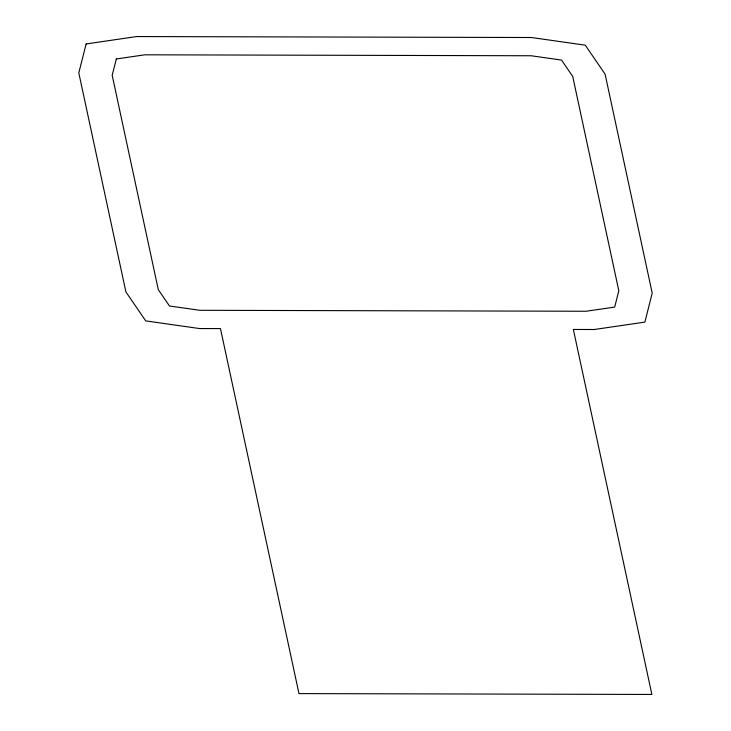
<?xml version="1.0" encoding="UTF-8"?>
<svg xmlns="http://www.w3.org/2000/svg" width="731" height="731" viewBox="0 0 731 731"><rect width="100%" height="100%" fill="white"/><g stroke="black" fill="none" stroke-linecap="round" stroke-linejoin="round"><path stroke-width="1.1" d="M86.13 43.951L78.793 72.89L125.896 291.888L145.707 320.891L199.545 328.548L220.46 328.594L298.979 693.591L651.869 694.45L573.351 329.462L594.276 329.507L644.87 322.106L652.207 293.168L605.104 74.178L585.293 45.176L531.455 37.519L136.724 36.55L86.13 43.951M116.32 58.983L112.181 75.302L158.289 289.631L169.464 305.987L199.819 310.3L586.143 311.251L614.68 307.075L618.819 290.755L572.711 76.426L561.536 60.07L531.181 55.757L144.857 54.807L116.32 58.983"/></g></svg>
